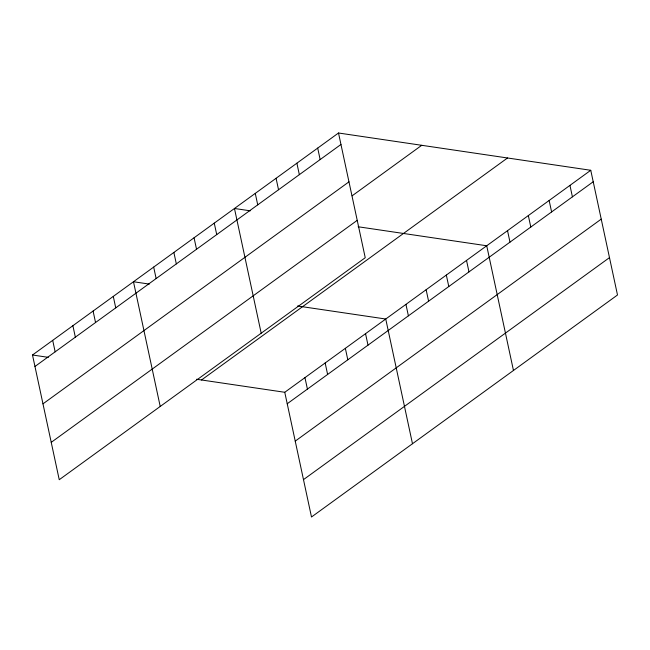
<?xml version="1.0" encoding="UTF-8"?>
<svg xmlns="http://www.w3.org/2000/svg" width="650" height="650" viewBox="0 0 650 650"><rect width="100%" height="100%" fill="white"/><g stroke="black" fill="none" stroke-linecap="round" stroke-linejoin="round"><path stroke-width="0.97" d="M338.504 132.998L365.235 257.717L59.239 479.716L32.5 355.006L338.504 132.998L590.761 170.284L617.5 294.994L311.496 517.002L284.765 392.283L590.761 170.284M34.962 366.478L340.957 144.471M42.973 403.845L348.969 181.846M352.121 195.821L421.744 145.299M51.228 442.349L357.224 220.342M201.516 379.982L507.52 157.982M287.219 403.756L593.222 181.756M295.23 441.122L601.234 219.123M303.485 479.627L609.489 257.627M250.315 210.828L234.463 208.479L261.194 333.198M358.126 226.761L486.72 245.765L513.459 370.476M149.338 284.091L133.477 281.743L160.217 406.461M297.57 305.996L385.743 319.02L412.482 443.739M32.5 355.006L48.36 357.346M196.584 379.251L284.765 392.283M569.952 185.38L572.414 196.852M549.144 200.476L551.606 211.949M528.336 215.572L530.798 227.045M507.528 230.669L509.99 242.141M466.529 260.414L468.983 271.887M446.331 275.064L448.793 286.536M426.132 289.721L428.594 301.194M405.941 304.371L408.395 315.843M365.544 333.678L368.006 345.15M317.696 148.094L320.149 159.567M345.353 348.327L347.807 359.799M296.887 163.191L299.341 174.663M325.154 362.976L327.616 374.449M276.079 178.287L278.533 189.759M304.956 377.634L307.418 389.106M255.271 193.383L257.725 204.856M214.264 223.137L216.726 234.609M194.066 237.786L196.528 249.259M173.875 252.436L176.329 263.908M153.676 267.093L156.138 278.566M113.287 296.392L115.741 307.864M93.088 311.049L95.55 322.522M72.889 325.699L75.351 337.171M52.699 340.356L55.152 351.821"/></g></svg>
